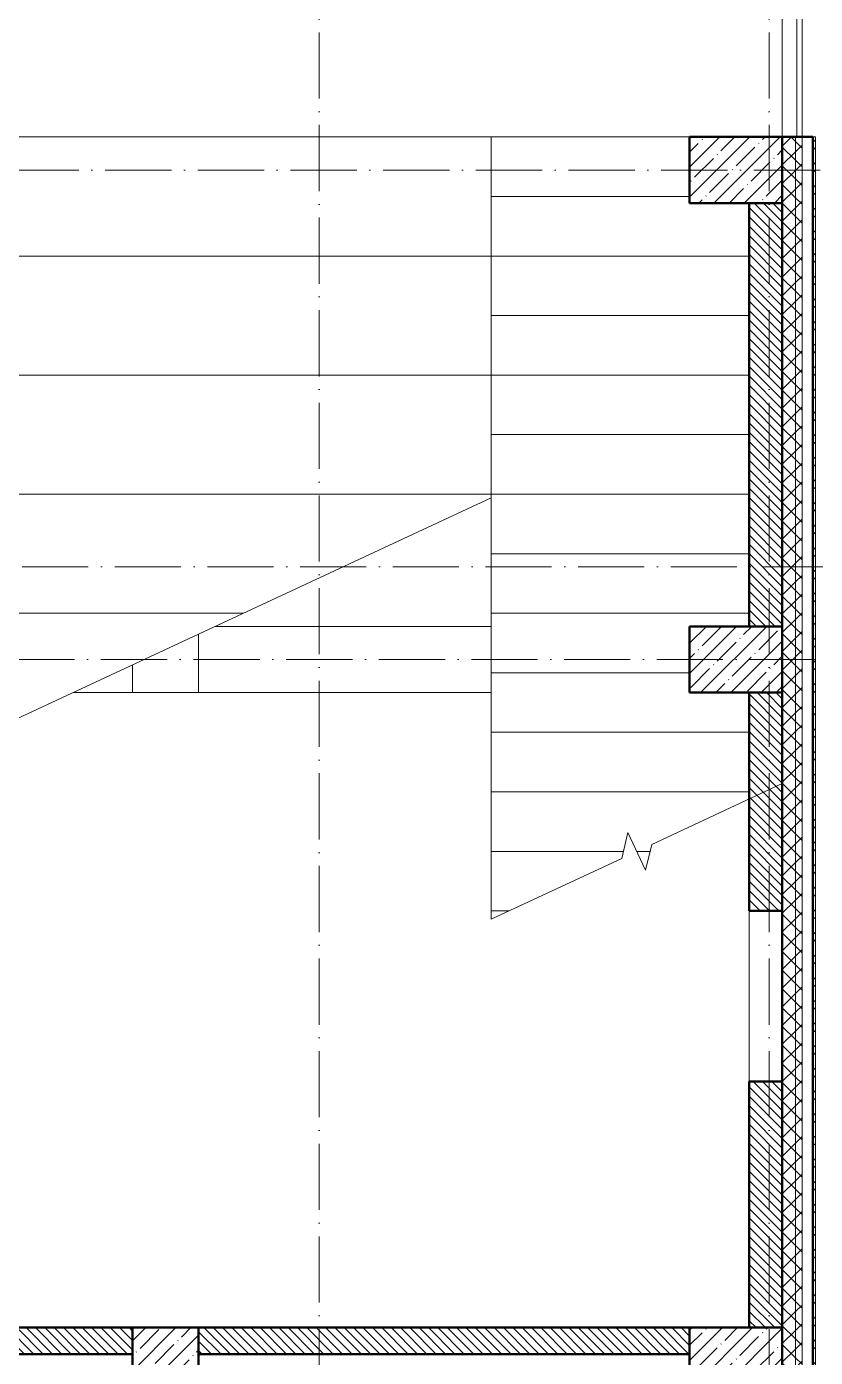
# Model space of a CAD drawing. Header units: millimetres. Extents: x -12989 to 629078, y -109036 to 555275.
# Drawn here: x 530854 to 536814, y 283398 to 293457 of the extents above; entities that cross this region are included whole.
import ezdxf

# ---------------------------------------------------------------- set-up
doc = ezdxf.new("R2010")
doc.units = ezdxf.units.MM
doc.linetypes.add('50_200_ШТРИХ_1Т_ш5_п1_п1_', pattern=[700, 500, -100, 0, -100])
for name, color, linetype, lineweight in [('A-WALL-____-MCUT-2', 7, 'Continuous', 50), ('A-WALL-____-MCUT-3', 7, 'Continuous', 9), ('A-WALL-____-OTLN', 7, 'Continuous', 9), ('A-WALL-____-PATT-1', 7, 'Continuous', 9), ('A-WALL-FNSH-MCUT-1', 7, 'Continuous', 9), ('I-WALL-____-OTLN', 7, 'Continuous', 9), ('S-COLS-____-MCUT', 7, 'Continuous', 50), ('S-COLS-____-OTLN', 7, 'Continuous', 9), ('S-GRID-____-OTLN-1', 7, '50_200_ШТРИХ_1Т_ш5_п1_п1_', 9), ('S-STRS-____-MBND', 7, 'Continuous', 9), ('S-STRS-____-OTLN-1', 7, 'Continuous', 9)]:
    doc.layers.add(name, color=color, linetype=linetype, lineweight=lineweight)
pattern_1 = [(135, (513013.31, 265891.49), (-35.35534, -35.35534), [])]
pattern_2 = [(45, (513013.31, 265891.49), (-70.71068, 70.71068), []), (135, (513013.31, 265891.49), (-70.71068, -70.71068), [])]

# ---------------------------------------------------------------- blocks, each defined once
blk = doc.blocks.new('BSC_Колонна _Прямоугольная - 500х500-27170132-АР1_План отверстий 1 этажа в осях 1-64_А-ГГ')
at = {"layer": 'S-COLS-____-OTLN'}
h = blk.add_hatch(dxfattribs=at)
h.set_pattern_fill('FP_147', color=256, style=0, pattern_type=2)
h.set_pattern_definition([(45, (-18890, -17481.04), (-114.0493, 114.0493), []), (45, (-18775.95, -17481.04), (-114.0493, 114.0493), [201.612, -40.322, 3.353, -36.97])])
h.paths.add_polyline_path([(-250, -250), (250, -250), (250, 250), (-250, 250)], flags=0)
at = {"layer": 'S-COLS-____-MCUT'}
for p, q in [((250, 250), (-250, 250)), ((-250, 250), (-250, -250)), ((250, -250), (250, 250)), ((-250, -250), (250, -250))]:
    blk.add_line(p, q, dxfattribs=at)
blk = doc.blocks.new('BSC_Колонна _Прямоугольная - 500х700-V116-АР1_План отверстий 1 этажа в осях 1-64_А-ГГ')
at = {"layer": 'S-COLS-____-OTLN'}
h = blk.add_hatch(dxfattribs=at)
h.set_pattern_fill('FP_149', color=256, style=0, pattern_type=2)
h.set_pattern_definition([(315, (-17481.04, 23200), (114.04925, 114.04925), []), (315, (-17481.04, 23085.95), (114.04925, 114.04925), [201.613, -40.323, 3.353, -36.97])])
h.paths.add_polyline_path([(-250, 350), (-250, -350), (250, -350), (250, 350)], flags=0)
at = {"layer": 'S-COLS-____-MCUT'}
for p, q in [((250, 350), (-250, 350)), ((-250, 350), (-250, -350)), ((250, -350), (250, 350)), ((-250, -350), (250, -350))]:
    blk.add_line(p, q, dxfattribs=at)
blk = doc.blocks.new('BSC_Колонна _Прямоугольная - 500х700-V117-АР1_План отверстий 1 этажа в осях 1-64_А-ГГ')
at = {"layer": 'S-COLS-____-OTLN'}
h = blk.add_hatch(dxfattribs=at)
h.set_pattern_fill('FP_150', color=256, style=0, pattern_type=2)
h.set_pattern_definition([(315, (-22781.04, 23200), (114.04925, 114.04925), []), (315, (-22781.04, 23085.95), (114.04925, 114.04925), [201.613, -40.323, 3.353, -36.97])])
h.paths.add_polyline_path([(-250, 350), (-250, -350), (250, -350), (250, 350)], flags=0)
at = {"layer": 'S-COLS-____-MCUT'}
for p, q in [((250, 350), (-250, 350)), ((-250, 350), (-250, -350)), ((250, -350), (250, 350)), ((-250, -350), (250, -350))]:
    blk.add_line(p, q, dxfattribs=at)
blk = doc.blocks.new('BSC_Колонна _Прямоугольная - 500х700-V118-АР1_План отверстий 1 этажа в осях 1-64_А-ГГ')
at = {"layer": 'S-COLS-____-OTLN'}
h = blk.add_hatch(dxfattribs=at)
h.set_pattern_fill('FP_151', color=256, style=0, pattern_type=2)
h.set_pattern_definition([(315, (-26481.04, 23200), (114.04925, 114.04925), []), (315, (-26481.04, 23085.95), (114.04925, 114.04925), [201.613, -40.323, 3.353, -36.97])])
h.paths.add_polyline_path([(-250, -350), (250, -350), (250, 350), (-250, 350)], flags=0)
at = {"layer": 'S-COLS-____-MCUT'}
for p, q in [((250, 350), (-250, 350)), ((-250, 350), (-250, -350)), ((250, -350), (250, 350)), ((-250, -350), (250, -350))]:
    blk.add_line(p, q, dxfattribs=at)

msp = doc.modelspace()

# ---------------------------------------------------------------- hatches: boundary and pattern name
at = {"layer": 'A-WALL-____-PATT-1'}
h = msp.add_hatch(dxfattribs=at)
h.set_pattern_fill('FP_1', color=256, style=0, pattern_type=2)
h.set_pattern_definition(pattern_2)
h.paths.add_polyline_path([(536663.3109, 275422.5335), (536663.3109, 277622.5335), (536569.3109, 277622.5335), (536569.3109, 277547.5335), (536563.3109, 277547.5335), (536563.3109, 275422.5335)], flags=0)
h.paths.add_polyline_path([(536569.3109, 279422.5335), (536663.3109, 279422.5335), (536663.3109, 292622.5335), (536563.3109, 292622.5335), (536563.3109, 279497.5335), (536569.3109, 279497.5335), (536569.3109, 279428.5335)], flags=0)
h.paths.add_polyline_path([(536569.3109, 297422.5335), (536663.3109, 297422.5335), (536663.3109, 298622.5335), (536563.3109, 298622.5335), (536563.3109, 297497.5335), (536569.3109, 297497.5335), (536569.3109, 297428.5335)], flags=0)
h.paths.add_polyline_path([(536569.3109, 300422.5335), (536663.3109, 300422.5335), (536663.3109, 301622.5335), (536569.3109, 301622.5335), (536569.3109, 301547.5335), (536563.3109, 301547.5335), (536563.3109, 300497.5335), (536569.3109, 300497.5335), (536569.3109, 300428.5335)], flags=0)
h.paths.add_polyline_path([(536663.3109, 303422.5335), (536663.3109, 304622.5335), (536563.3109, 304622.5335), (536563.3109, 303497.5335), (536569.3109, 303497.5335), (536569.3109, 303422.5335)], flags=0)
h.paths.add_polyline_path([(536569.3109, 306422.5335), (536663.3109, 306422.5335), (536663.3109, 307442.5335), (536563.3109, 307442.5335), (536563.3109, 306497.5335), (536569.3109, 306497.5335), (536569.3109, 306428.5335)], flags=0)
h = msp.add_hatch(dxfattribs=at)
h.set_pattern_fill('FP_1', color=256, style=0, pattern_type=2)
h.set_pattern_definition(pattern_2)
h.paths.add_polyline_path([(536713.3109, 275422.5335), (536713.3109, 277622.5335), (536663.3109, 277622.5335), (536663.3109, 275422.5335)], flags=0)
h.paths.add_polyline_path([(536663.3109, 279422.5335), (536713.3109, 279422.5335), (536713.3109, 292622.5335), (536663.3109, 292622.5335), (536663.3109, 280385.8815)], flags=0)
h.paths.add_polyline_path([(536713.3109, 297422.5335), (536713.3109, 298622.5335), (536663.3109, 298622.5335), (536663.3109, 297422.5335)], flags=0)
h.paths.add_polyline_path([(536713.3109, 300422.5335), (536713.3109, 301622.5335), (536663.3109, 301622.5335), (536663.3109, 300422.5335)], flags=0)
h.paths.add_polyline_path([(536663.3109, 303422.5335), (536713.3109, 303422.5335), (536713.3109, 304622.5335), (536663.3109, 304622.5335), (536663.3109, 304465.7133)], flags=0)
h.paths.add_polyline_path([(536713.3109, 306422.5335), (536713.3109, 307442.5335), (536663.3109, 307442.5335), (536663.3109, 306422.5335)], flags=0)
h = msp.add_hatch(dxfattribs=at)
h.set_pattern_fill('FP_3', color=256, style=0, pattern_type=2)
h.set_pattern_definition([(45, (513013.31, 265891.49), (-85.5366, 85.5366), []), (45, (513070.34, 265891.49), (-85.5366, 85.5366), [])])
h.paths.add_polyline_path([(536813.3109, 275612.5335), (536813.3109, 277622.5335), (536793.3109, 277622.5335), (536793.3109, 275612.5335)], flags=0)
h.paths.add_polyline_path([(536813.3109, 279422.5335), (536813.3109, 292622.5335), (536793.3109, 292622.5335), (536793.3109, 279422.5335)], flags=0)
h.paths.add_polyline_path([(536793.3109, 297422.5335), (536813.3109, 297422.5335), (536813.3109, 298622.5335), (536793.3109, 298622.5335), (536793.3109, 297585.7614)], flags=0)
h.paths.add_polyline_path([(536813.3109, 300422.5335), (536813.3109, 301622.5335), (536793.3109, 301622.5335), (536793.3109, 300422.5335)], flags=0)
h.paths.add_polyline_path([(536813.3109, 303422.5335), (536813.3109, 304622.5335), (536793.3109, 304622.5335), (536793.3109, 303422.5335)], flags=0)
h.paths.add_polyline_path([(536813.3109, 306422.5335), (536813.3109, 307442.5335), (536793.3109, 307442.5335), (536793.3109, 306422.5335)], flags=0)
h = msp.add_hatch(dxfattribs=at)
h.set_pattern_fill('FP_6', color=256, style=0, pattern_type=2)
h.set_pattern_definition(pattern_1)
h.paths.add_polyline_path([(536563.3109, 288922.5335), (536563.3109, 292122.5335), (536313.3109, 292122.5335), (536313.3109, 288922.5335)], flags=0)
h = msp.add_hatch(dxfattribs=at)
h.set_pattern_fill('FP_6', color=256, style=0, pattern_type=2)
h.set_pattern_definition(pattern_1)
h.paths.add_polyline_path([(536563.3109, 283622.5335), (536563.3109, 285483.5869), (536313.3109, 285483.5869), (536313.3109, 283622.5335)], flags=0)
h.paths.add_polyline_path([(536563.3109, 286772.5335), (536563.3109, 288422.5335), (536313.3109, 288422.5335), (536313.3109, 286772.5335)], flags=0)
h = msp.add_hatch(dxfattribs=at)
h.set_pattern_fill('FP_6', color=256, style=0, pattern_type=2)
h.set_pattern_definition(pattern_1)
h.paths.add_polyline_path([(531653.3109, 283422.5335), (531653.3109, 283622.5335), (527463.3109, 283622.5335), (527463.3109, 283422.5335)], flags=0)
h = msp.add_hatch(dxfattribs=at)
h.set_pattern_fill('FP_6', color=256, style=0, pattern_type=2)
h.set_pattern_definition(pattern_1)
h.paths.add_polyline_path([(535863.3109, 283422.5335), (535863.3109, 283622.5335), (532153.3109, 283622.5335), (532153.3109, 283422.5335), (534207.9323, 283422.5335)], flags=0)

# ---------------------------------------------------------------- linework, layer by layer
at = {"layer": 'A-WALL-____-MCUT-2'}
for p, q in [((536793.3109, 292622.5335), (536563.3109, 292622.5335)), ((536793.3109, 292622.5335), (536793.3109, 279422.5335)), ((536313.3109, 292122.5335), (536313.3109, 288922.5335)), ((536563.3109, 292122.5335), (536563.3109, 288922.5335)), ((536313.3109, 288422.5335), (536313.3109, 286772.5335)), ((536563.3109, 288422.5335), (536563.3109, 283622.5335)), ((536313.3109, 286772.5335), (536563.3109, 286772.5335)), ((536313.3109, 285483.5869), (536313.3109, 283622.5335)), ((536563.3109, 285483.5869), (536313.3109, 285483.5869)), ((531653.3109, 283622.5335), (527463.3109, 283622.5335)), ((535863.3109, 283622.5335), (532153.3109, 283622.5335)), ((527463.3109, 283422.5335), (531653.3109, 283422.5335)), ((532153.3109, 283422.5335), (535863.3109, 283422.5335))]:
    msp.add_line(p, q, dxfattribs=at)
at = {"layer": 'A-WALL-____-MCUT-3'}
for p, q in [((536663.3109, 279422.5335), (536663.3109, 292622.5335)), ((536713.3109, 279422.5335), (536713.3109, 292622.5335))]:
    msp.add_line(p, q, dxfattribs=at)
at = {"layer": 'A-WALL-____-OTLN'}
for p, q in [((536563.3109, 292622.5335), (536563.3109, 297422.5335)), ((536673.3109, 297422.5335), (536673.3109, 292622.5335)), ((536713.3109, 297422.5335), (536713.3109, 292622.5335)), ((532278.9164, 288922.5335), (534363.3109, 288922.5335)), ((532153.3109, 288863.9627), (532153.3109, 288422.5335)), ((531653.3109, 288630.8089), (531653.3109, 288422.5335)), ((531653.3109, 288422.5335), (531206.663, 288422.5335)), ((534363.3109, 288422.5335), (532153.3109, 288422.5335))]:
    msp.add_line(p, q, dxfattribs=at)
at = {"layer": 'A-WALL-FNSH-MCUT-1'}
for p, q in [((536813.3109, 292622.5335), (536793.3109, 292622.5335)), ((536813.3109, 279422.5335), (536813.3109, 292622.5335))]:
    msp.add_line(p, q, dxfattribs=at)
at = {"layer": 'I-WALL-____-OTLN'}
msp.add_line((536313.3109, 285483.5869), (536313.3109, 286772.5335), dxfattribs=at)
at = {"layer": 'S-COLS-____-OTLN'}
msp.add_line((532153.3109, 288422.5335), (531653.3109, 288422.5335), dxfattribs=at)
at = {"layer": 'S-GRID-____-OTLN-1'}
for p, q in [((533063.3109, 261408.8852), (533063.3109, 315772.4512)), ((536463.3109, 261408.8852), (536463.3109, 315772.4512)), ((508344.5407, 292372.5335), (539721.0501, 292372.5335)), ((539721.0501, 289372.5335), (508344.5407, 289372.5335)), ((520913.3109, 288672.5335), (539721.0501, 288672.5335))]:
    msp.add_line(p, q, dxfattribs=at)
at = {"layer": 'S-STRS-____-MBND'}
for p, q in [((530676.5994, 288175.3608), (534363.3109, 289894.5026)), ((535576.5994, 287275.3608), (536563.3109, 287735.472)), ((535350.0224, 287169.7062), (535397.2768, 287364.1441)), ((535397.2768, 287364.1441), (535529.345, 287080.9229)), ((535529.345, 287080.9229), (535576.5994, 287275.3608)), ((534363.3109, 286709.5951), (535350.0224, 287169.7062))]:
    msp.add_line(p, q, dxfattribs=at)
at = {"layer": 'S-STRS-____-OTLN-1'}
for p, q in [((534363.3109, 292622.5335), (527463.3109, 292622.5335)), ((534363.3109, 292622.5335), (527463.3109, 292622.5335)), ((535863.3109, 292622.5335), (534363.3109, 292622.5335)), ((535863.3109, 292622.5335), (534363.3109, 292622.5335)), ((534363.3109, 292622.5335), (534363.3109, 291722.5335)), ((534363.3109, 292172.5335), (534363.3109, 291722.5335)), ((535863.3109, 292172.5335), (534363.3109, 292172.5335)), ((535863.3109, 292172.5335), (534363.3109, 292172.5335)), ((534363.3109, 291722.5335), (526763.3109, 291722.5335)), ((534363.3109, 291722.5335), (526763.3109, 291722.5335)), ((536313.3109, 291722.5335), (534363.3109, 291722.5335)), ((536313.3109, 291722.5335), (534363.3109, 291722.5335)), ((534363.3109, 291722.5335), (534363.3109, 290822.5335)), ((534363.3109, 291272.5335), (534363.3109, 290822.5335)), ((536313.3109, 291272.5335), (534363.3109, 291272.5335)), ((536313.3109, 291272.5335), (534363.3109, 291272.5335)), ((534363.3109, 290822.5335), (526763.3109, 290822.5335)), ((534363.3109, 290822.5335), (526763.3109, 290822.5335)), ((536313.3109, 290822.5335), (534363.3109, 290822.5335)), ((536313.3109, 290822.5335), (534363.3109, 290822.5335)), ((534363.3109, 290822.5335), (534363.3109, 289922.5335)), ((534363.3109, 290372.5335), (534363.3109, 289922.5335)), ((536313.3109, 290372.5335), (534363.3109, 290372.5335)), ((536313.3109, 290372.5335), (534363.3109, 290372.5335)), ((534363.3109, 289922.5335), (526763.3109, 289922.5335)), ((534363.3109, 289922.5335), (526763.3109, 289922.5335)), ((536313.3109, 289922.5335), (534363.3109, 289922.5335)), ((536313.3109, 289922.5335), (534363.3109, 289922.5335)), ((534363.3109, 289922.5335), (534363.3109, 289894.5026)), ((534363.3109, 289894.5026), (534363.3109, 289472.5335)), ((534363.3109, 289472.5335), (534363.3109, 289022.5335)), ((536313.3109, 289472.5335), (534363.3109, 289472.5335)), ((536313.3109, 289472.5335), (534363.3109, 289472.5335)), ((532493.3671, 289022.5335), (526763.3109, 289022.5335)), ((532493.3671, 289022.5335), (526763.3109, 289022.5335)), ((534363.3109, 289022.5335), (534363.3109, 288572.5335)), ((536313.3109, 289022.5335), (534363.3109, 289022.5335)), ((536313.3109, 289022.5335), (534363.3109, 289022.5335)), ((534363.3109, 288572.5335), (534363.3109, 288122.5335)), ((535863.3109, 288572.5335), (534363.3109, 288572.5335)), ((535863.3109, 288572.5335), (534363.3109, 288572.5335)), ((534363.3109, 288122.5335), (534363.3109, 287672.5335)), ((536313.3109, 288122.5335), (534363.3109, 288122.5335)), ((536313.3109, 288122.5335), (534363.3109, 288122.5335)), ((534363.3109, 287672.5335), (534363.3109, 287222.5335)), ((536313.3109, 287672.5335), (534363.3109, 287672.5335)), ((536313.3109, 287672.5335), (534363.3109, 287672.5335)), ((534363.3109, 287222.5335), (534363.3109, 286772.5335)), ((535362.8611, 287222.5335), (534363.3109, 287222.5335)), ((535362.8611, 287222.5335), (534363.3109, 287222.5335)), ((535563.7607, 287222.5335), (535463.3109, 287222.5335)), ((535563.7607, 287222.5335), (535463.3109, 287222.5335)), ((534363.3109, 286772.5335), (534363.3109, 286709.5951)), ((534498.2828, 286772.5335), (534363.3109, 286772.5335)), ((534498.2828, 286772.5335), (534363.3109, 286772.5335))]:
    msp.add_line(p, q, dxfattribs=at)

# ---------------------------------------------------------------- block references
at = {"layer": 'S-COLS-____-OTLN', "rotation": 89.9999999999999}
for name, p in [('BSC_Колонна _Прямоугольная - 500х700-V118-АР1_План отверстий 1 этажа в осях 1-64_А-ГГ', (536213.3109, 292372.5335)), ('BSC_Колонна _Прямоугольная - 500х700-V117-АР1_План отверстий 1 этажа в осях 1-64_А-ГГ', (536213.3109, 288672.5335)), ('BSC_Колонна _Прямоугольная - 500х700-V116-АР1_План отверстий 1 этажа в осях 1-64_А-ГГ', (536213.3109, 283372.5335))]:
    msp.add_blockref(name, p, dxfattribs=at)
at = {"layer": 'S-COLS-____-OTLN'}
msp.add_blockref('BSC_Колонна _Прямоугольная - 500х500-27170132-АР1_План отверстий 1 этажа в осях 1-64_А-ГГ', (531903.3109, 283372.5335), dxfattribs=at)

doc.saveas('drawing.dxf')
